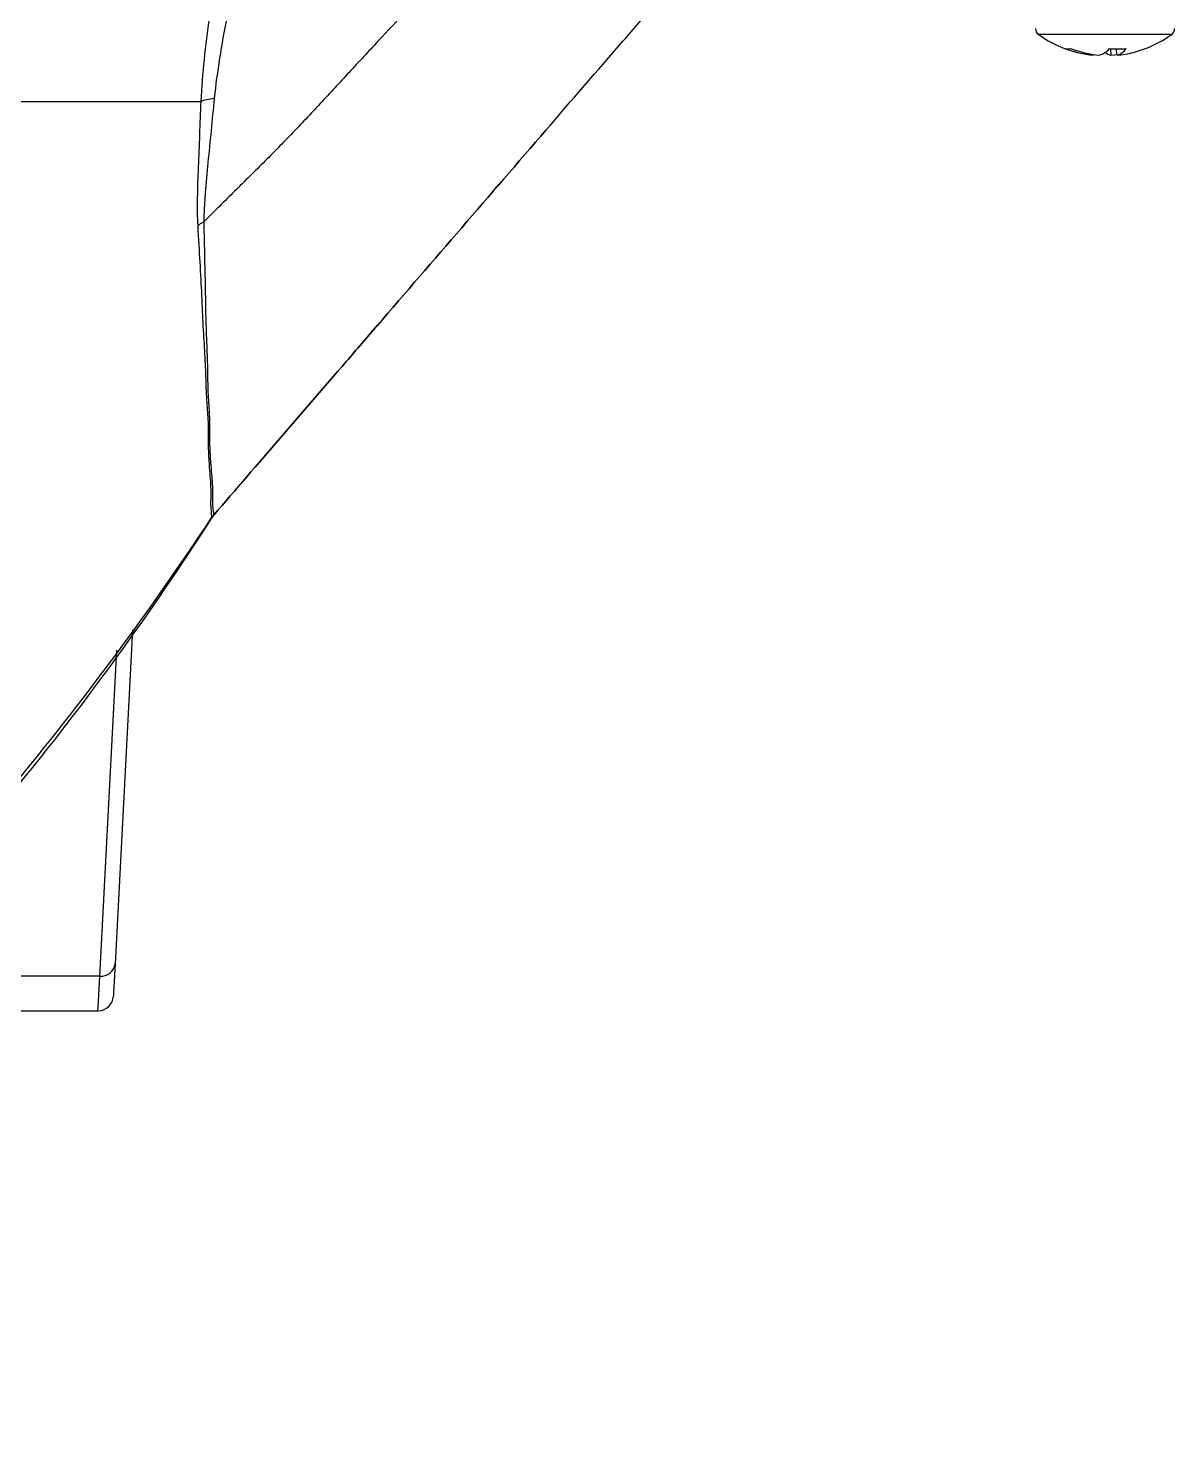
# Model space of a CAD drawing. Extents: x 9.3 to 87.2, y 1.1 to 68.8.
# Drawn here: x 40.999 to 43.223, y 4.819 to 7.566 of the extents above; entities that cross this region are included whole.
import ezdxf

# ---------------------------------------------------------------- set-up
doc = ezdxf.new("R2010")
doc.units = 0
doc.header["$MEASUREMENT"] = 0
doc.layers.add('OBJECT', color=7, linetype='CONTINUOUS')

msp = doc.modelspace()

# ---------------------------------------------------------------- linework, layer by layer
at = {"layer": 'OBJECT'}
for p, q in [((43.1294, 7.5542), (42.9588, 7.5542)), ((43.2163, 7.5542), (43.1294, 7.5542)), ((43.0642, 7.5144), (43.0644, 7.5157)), ((43.0692, 7.5144), (43.0643, 7.5148)), ((43.0692, 7.5151), (43.0692, 7.5144)), ((43.0982, 7.527), (43.0989, 7.5144)), ((43.1059, 7.5144), (43.1058, 7.5151)), ((43.1108, 7.5148), (43.1059, 7.5144)), ((43.1108, 7.5144), (43.1093, 7.5266)), ((41.3231, 7.4248), (41.3333, 7.4248)), ((41.2012, 6.3996), (41.1673, 5.7519)), ((41.1373, 5.7275), (41.1705, 6.3602)), ((41.1373, 5.7275), (40.7975, 5.7275)), ((40.7975, 5.6605), (41.134, 5.6605))]:
    msp.add_line(p, q, dxfattribs=at)
at = {"layer": 'OBJECT', "flags": 128}
for points in [[(43.0989, 7.5144), (43.1059, 7.5151), (43.1107, 7.5157)], [(41.1673, 5.7519), (41.1655, 5.7173), (41.1644, 5.6961), (41.164, 5.689), (41.164, 5.689)], [(41.134, 5.6605), (41.1344, 5.6681), (41.1355, 5.6907), (41.1373, 5.7275)]]:
    msp.add_lwpolyline(points, dxfattribs=at)
at = {"layer": 'OBJECT'}
for centre, radius, start, end in [((42.9675, 7.5664), 0.015, 180, 234.3318), ((43.2075, 7.5664), 0.015, 305.6682, 0), ((43.0875, 7.7336), 0.2208, 234.3318, 255.6104), ((43.0875, 7.7336), 0.2208, 284.3896, 305.6682), ((43.0154, 7.5552), 0.0286, 258.7966, 281.2034), ((43.0813, 7.7095), 0.1959, 248.5881, 264.9804), ((43.0941, 7.7177), 0.2041, 248.9958, 264.9425), ((43.0633, 7.5565), 0.044, 286.9531, 318.1962), ((43.108, 7.5483), 0.0352, 234.3288, 254.9789), ((43.1123, 7.7679), 0.2413, 266.152, 273.848), ((43.1005, 7.5473), 0.0345, 287.4623, 324.2778), ((43.0937, 7.7098), 0.1962, 275.0253, 284.3851), ((41.1395, 5.7554), 0.028, 265.5227, 352.8238), ((41.134, 5.6905), 0.03, 271.6903, 357)]:
    msp.add_arc(centre, radius, start, end, dxfattribs=at)
for points, knots in [([(42.2517, 8.1411), (42.2137, 8.102), (42.1764, 8.0622), (42.1197, 8.0031), (42.1006, 7.9836), (42.0626, 7.9444), (42.0435, 7.9248), (41.9864, 7.866), (41.9484, 7.8267), (41.8913, 7.7677), (41.8723, 7.748), (41.8344, 7.7085), (41.7778, 7.649), (41.7028, 7.5691), (41.6468, 7.5087), (41.6095, 7.4685), (41.5909, 7.4483), (41.5535, 7.408), (41.5347, 7.3879), (41.4967, 7.348), (41.4774, 7.3283), (41.4383, 7.2892), (41.4186, 7.2698), (41.3793, 7.2308), (41.3596, 7.2113), (41.34, 7.1917)], [0, 0, 0, 0, 0.125, 0.125, 0.1875, 0.1875, 0.25, 0.25, 0.375, 0.375, 0.4375, 0.4375, 0.5, 0.625, 0.6875, 0.6875, 0.75, 0.75, 0.8125, 0.8125, 0.875, 0.875, 0.9375, 0.9375, 1, 1, 1, 1]), ([(41.3791, 7.7522), (41.3676, 7.6973), (41.3579, 7.6424), (41.3422, 7.5333), (41.3363, 7.4789), (41.3334, 7.4248)], [0, 0, 0, 0, 0.5, 0.5, 1, 1, 1, 1]), ([(41.3601, 7.4307), (41.3629, 7.4567), (41.3665, 7.4828), (41.3747, 7.5349), (41.3793, 7.5609), (41.3946, 7.6392), (41.4066, 7.6914), (41.4204, 7.7435)], [0, 0, 0, 0, 0.25, 0.25, 0.5, 0.5, 1, 1, 1, 1]), ([(42.003, 7.369), (42.045, 7.4176), (42.0869, 7.4661), (42.1498, 7.5385), (42.1707, 7.5626), (42.2021, 7.5986), (42.2126, 7.6106), (42.2282, 7.6284), (42.2334, 7.6343), (42.2437, 7.646), (42.2488, 7.6519), (42.2539, 7.6576)], [0, 0, 0, 0, 0.5, 0.5, 0.75, 0.75, 0.875, 0.875, 0.9375, 0.9375, 1, 1, 1, 1]), ([(41.3333, 7.4248), (41.3326, 7.403), (41.3318, 7.3815), (41.3301, 7.339), (41.3292, 7.318), (41.3276, 7.2771), (41.327, 7.2572), (41.3264, 7.2187), (41.3264, 7.2002), (41.3274, 7.1827)], [0, 0, 0, 0, 0.25, 0.25, 0.5, 0.5, 0.75, 0.75, 1, 1, 1, 1]), ([(41.3334, 7.4248), (41.3365, 7.4262), (41.3403, 7.4274), (41.3494, 7.4294), (41.3546, 7.4302), (41.3601, 7.4307)], [0, 0, 0, 0, 0.5, 0.5, 1, 1, 1, 1]), ([(41.34, 7.1917), (41.34, 7.1939), (41.34, 7.1961), (41.3401, 7.2006), (41.3402, 7.2029), (41.3404, 7.2096), (41.3406, 7.2142), (41.3413, 7.2281), (41.3419, 7.2375), (41.3441, 7.2662), (41.3459, 7.286), (41.3499, 7.3264), (41.352, 7.347), (41.3561, 7.3886), (41.3581, 7.4096), (41.3601, 7.4307)], [0, 0, 0, 0, 0.03125, 0.03125, 0.0625, 0.0625, 0.125, 0.125, 0.25, 0.25, 0.5, 0.5, 0.75, 0.75, 1, 1, 1, 1]), ([(41.6154, 6.9199), (41.6356, 6.9433), (41.6559, 6.9668), (41.6761, 6.9903), (41.7851, 7.1165), (41.894, 7.2428), (42.003, 7.369)], [0, 0, 0, 0, 0.00236285, 0.00236285, 0.00236285, 0.01507617, 0.01507617, 0.01507617, 0.01507617]), ([(42.003, 7.369), (41.894, 7.2428), (41.7851, 7.1165), (41.6761, 6.9902), (41.6559, 6.9668), (41.6356, 6.9433), (41.6154, 6.9199)], [0, 0, 0, 0, 0.01271374, 0.01271374, 0.01271374, 0.01507616, 0.01507616, 0.01507616, 0.01507616]), ([(41.3274, 7.1827), (41.3302, 7.1341), (41.3329, 7.0896), (41.336, 7.0275), (41.3367, 7.0074), (41.3387, 6.9696), (41.3399, 6.9518), (41.3419, 6.9177), (41.3426, 6.9014), (41.3433, 6.8697), (41.3441, 6.8551), (41.346, 6.8279), (41.347, 6.8152), (41.3478, 6.7966), (41.3479, 6.7904), (41.3478, 6.7782), (41.3477, 6.7721), (41.3478, 6.755), (41.3482, 6.7448), (41.3492, 6.726), (41.3498, 6.7173), (41.3516, 6.6933), (41.3526, 6.6797), (41.3529, 6.6642), (41.3529, 6.6612), (41.3528, 6.6552), (41.3527, 6.6523), (41.3524, 6.6441), (41.3526, 6.6395), (41.3534, 6.6273), (41.3542, 6.6214), (41.3539, 6.616)], [0, 0, 0, 0, 0.125, 0.125, 0.1875, 0.1875, 0.25, 0.25, 0.3125, 0.3125, 0.375, 0.375, 0.4375, 0.4375, 0.46875, 0.46875, 0.5, 0.5, 0.5625, 0.5625, 0.625, 0.625, 0.75, 0.75, 0.78125, 0.78125, 0.8125, 0.8125, 0.875, 0.875, 1, 1, 1, 1]), ([(41.3586, 6.6221), (41.3587, 6.6273), (41.3578, 6.633), (41.3568, 6.6448), (41.3565, 6.6493), (41.3567, 6.6574), (41.3568, 6.6602), (41.3568, 6.666), (41.3568, 6.669), (41.3563, 6.6843), (41.3552, 6.6977), (41.3533, 6.7213), (41.3526, 6.7298), (41.3515, 6.7485), (41.3511, 6.7586), (41.351, 6.7756), (41.3511, 6.7816), (41.3513, 6.7939), (41.3512, 6.8), (41.3506, 6.8186), (41.3497, 6.8313), (41.3481, 6.8585), (41.3474, 6.873), (41.3471, 6.8968), (41.3471, 6.9049), (41.3466, 6.9215), (41.3464, 6.9299), (41.3454, 6.9557), (41.3446, 6.9738), (41.3437, 7.0027), (41.3435, 7.0126), (41.3432, 7.0329), (41.343, 7.0433), (41.342, 7.0963), (41.3408, 7.1419), (41.34, 7.1917)], [0, 0, 0, 0, 0.125, 0.125, 0.1875, 0.1875, 0.21875, 0.21875, 0.25, 0.25, 0.375, 0.375, 0.4375, 0.4375, 0.5, 0.5, 0.53125, 0.53125, 0.5625, 0.5625, 0.625, 0.625, 0.6875, 0.6875, 0.71875, 0.71875, 0.75, 0.75, 0.8125, 0.8125, 0.84375, 0.84375, 0.875, 0.875, 1, 1, 1, 1]), ([(39.4825, 4.827), (39.6703, 4.9379), (39.851, 5.0594), (40.1984, 5.3231), (40.3637, 5.4644), (40.5992, 5.69), (40.6756, 5.7676), (40.8242, 5.9271), (40.896, 6.0088), (41.1044, 6.2594), (41.2337, 6.4341), (41.3539, 6.616)], [0, 0, 0, 0, 0.25, 0.25, 0.5, 0.5, 0.625, 0.625, 0.75, 0.75, 1, 1, 1, 1]), ([(41.3535, 6.6153), (41.2358, 6.4317), (41.1081, 6.2559), (40.9016, 6.0038), (40.8303, 5.9217), (40.6825, 5.7614), (40.6064, 5.6835), (40.4499, 5.5325), (40.3695, 5.4594), (40.2045, 5.3178), (40.1198, 5.2493), (39.8595, 5.0512), (39.6788, 4.9297), (39.491, 4.8188)], [0, 0, 0, 0, 0.25, 0.25, 0.375, 0.375, 0.5, 0.5, 0.625, 0.625, 0.75, 0.75, 1, 1, 1, 1])]:
    msp.add_open_spline(points, degree=3, knots=knots, dxfattribs=at)
for points in [[(40.898, 7.4248), (41.0598, 7.4248), (41.2024, 7.4248), (41.3231, 7.4248)], [(41.3334, 7.4248), (41.3333, 7.4248), (41.3333, 7.4248), (41.3333, 7.4248)], [(41.3274, 7.1827), (41.3309, 7.1861), (41.3351, 7.1891), (41.34, 7.1917)], [(41.3586, 6.6221), (41.4442, 6.7213), (41.5298, 6.8206), (41.6154, 6.9199)], [(41.6154, 6.9199), (41.5298, 6.8206), (41.4442, 6.7214), (41.3586, 6.6221)], [(41.3586, 6.6221), (41.3567, 6.62), (41.355, 6.6177), (41.3535, 6.6153)], [(41.3539, 6.616), (41.3553, 6.6181), (41.3569, 6.6201), (41.3586, 6.6221)]]:
    msp.add_open_spline(points, degree=3, dxfattribs=at)

doc.saveas('drawing.dxf')
